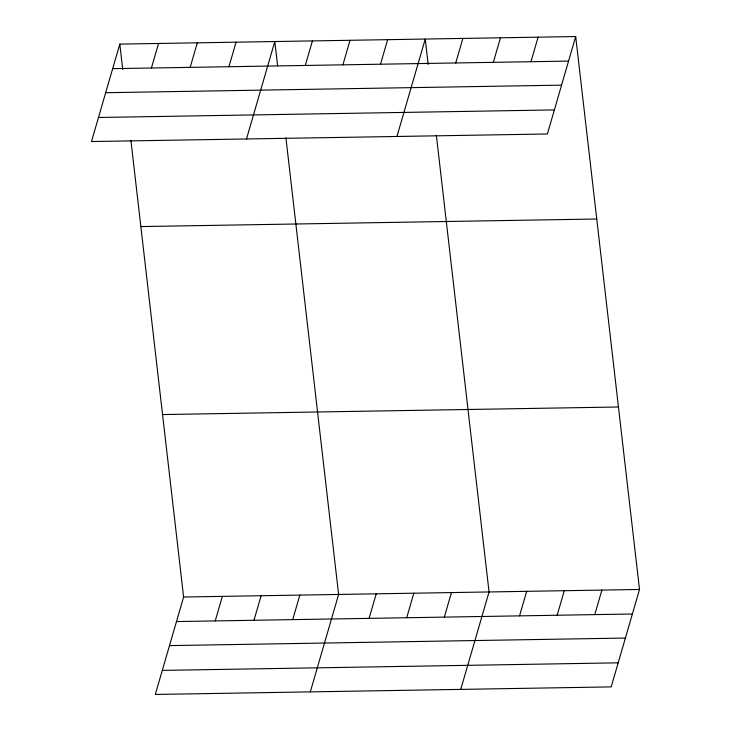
<?xml version="1.0" encoding="UTF-8"?>
<svg xmlns="http://www.w3.org/2000/svg" width="731" height="731" viewBox="0 0 731 731"><rect width="100%" height="100%" fill="white"/><g stroke="black" fill="none" stroke-linecap="round" stroke-linejoin="round"><path stroke-width="1.1" d="M119.802 44.107L91.494 141.54L547.391 133.983L575.699 36.55L119.802 44.107L122.735 69.546M151.418 68.01L158.554 43.467M190.17 67.371L197.306 42.827M228.922 66.722L236.058 42.179M246.502 138.972L274.801 41.539L277.616 65.872M305.284 65.461L312.42 40.918M130.904 140.315L183.609 597.017L155.301 694.45L611.198 686.893L639.506 589.46L575.699 36.55M342.903 64.831L350.03 40.296M215.225 620.921L222.361 596.377M380.513 64.209L387.64 39.666M253.977 620.272L261.113 595.738M396.942 136.478L425.25 39.045L428.183 64.483M292.729 619.632L299.865 595.089M455.733 62.967L462.86 38.423M310.31 691.882L338.617 594.449L285.903 137.748M493.343 62.336L500.479 37.802M369.091 618.362L376.227 593.828M530.962 61.715L538.089 37.171M406.71 617.741L413.837 593.197M444.32 617.119L451.447 592.576M460.749 689.388L489.057 591.955L436.352 135.253M519.54 615.867L526.676 591.333M557.15 615.246L564.286 590.703M594.769 614.625L601.896 590.081M112.665 68.65L568.572 61.093M105.684 92.709L561.582 85.143M98.484 117.49L554.381 109.924M140.855 226.573L596.752 219.008M162.547 414.559L618.453 406.993M183.609 597.017L639.506 589.46M176.482 621.56L632.379 613.994M169.491 645.61L625.389 638.053M162.291 670.4L618.188 662.834"/></g></svg>
